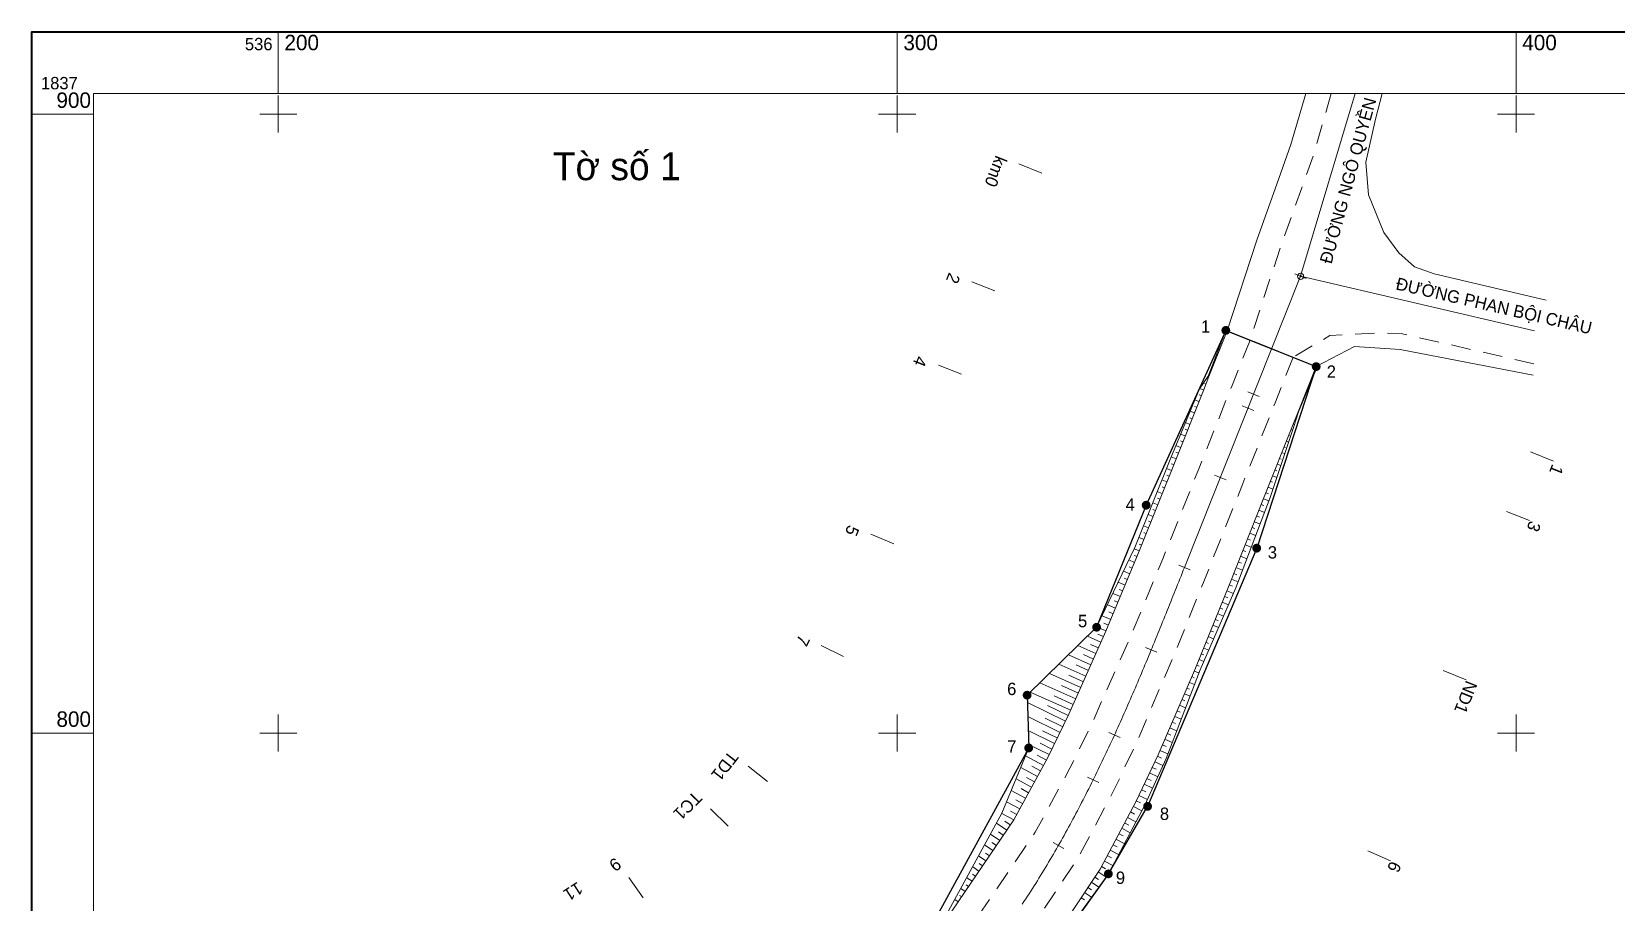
# Model space of a CAD drawing. Header units: metres. Extents: x 536160 to 536557, y 1837637 to 1837913.
# Drawn here: x 536160.2 to 536416.2, y 1837772.7 to 1837913.3 of the extents above; entities that cross this region are included whole.
import ezdxf
from ezdxf.enums import TextEntityAlignment as Align

# ---------------------------------------------------------------- set-up
doc = ezdxf.new("R2010")
doc.units = ezdxf.units.M
doc.header["$MEASUREMENT"] = 0
doc.linetypes.add('DGN Style 2', pattern=[5.262, 3.1572, -2.1048])
for name, color, linetype, lineweight in [('Level 2', 1, 'Continuous', 0), ('Level 3', 1, 'Continuous', 0), ('Level 4', 1, 'Continuous', 0), ('Level 5', 1, 'Continuous', 0), ('Level 62', 1, 'Continuous', 0), ('Level 63', 1, 'Continuous', 0), ('Level 8', 1, 'Continuous', 0), ('Level 9', 1, 'Continuous', 0)]:
    doc.layers.add(name, color=color, linetype=linetype, lineweight=lineweight)
doc.styles.add('Style-CHAR_FAST_FONT', font='CHAR_FAST_FONT.shx')

msp = doc.modelspace()

# ---------------------------------------------------------------- hatches: boundary and pattern name
at = {"layer": 'Level 4', "linetype": 'Continuous', "lineweight": 0}
h = msp.add_hatch(color=7, dxfattribs=at)
edge = h.paths.add_edge_path()
edge.add_arc((536353.1, 1837865.05), 0.719, 90, 450)
h = msp.add_hatch(color=7, dxfattribs=at)
edge = h.paths.add_edge_path()
edge.add_arc((536367.7, 1837859.2), 0.719, 90, 450)
h = msp.add_hatch(color=7, dxfattribs=at)
edge = h.paths.add_edge_path()
edge.add_arc((536340.23, 1837836.81), 0.719, 90, 450)
h = msp.add_hatch(color=7, dxfattribs=at)
edge = h.paths.add_edge_path()
edge.add_arc((536358.09, 1837829.87), 0.719, 90, 450)
h = msp.add_hatch(color=7, dxfattribs=at)
edge = h.paths.add_edge_path()
edge.add_arc((536332.22, 1837817.09), 0.719, 90, 450)
h = msp.add_hatch(color=7, dxfattribs=at)
edge = h.paths.add_edge_path()
edge.add_arc((536320.99, 1837806.12), 0.719, 90, 450)
h = msp.add_hatch(color=7, dxfattribs=at)
edge = h.paths.add_edge_path()
edge.add_arc((536321.25, 1837797.59), 0.719, 90, 450)
h = msp.add_hatch(color=7, dxfattribs=at)
edge = h.paths.add_edge_path()
edge.add_arc((536340.46, 1837788.15), 0.719, 90, 450)
h = msp.add_hatch(color=7, dxfattribs=at)
edge = h.paths.add_edge_path()
edge.add_arc((536334.12, 1837777.25), 0.719, 90, 450)

# ---------------------------------------------------------------- linework, layer by layer
at = {"layer": 'Level 2', "color": 7, "linetype": 'Continuous', "lineweight": 0}
for p, q in [((536323.37, 1837890.47), (536319.65, 1837891.95)), ((536315.78, 1837871.43), (536312.06, 1837872.91)), ((536366.1, 1837873.43), (536364.24, 1837874.17)), ((536365.17, 1837873.8), (536364.89, 1837873.11)), ((536365.17, 1837873.8), (536403, 1837864.97)), ((536352.47, 1837862.87), (536352.28, 1837862.94)), ((536352.84, 1837863.79), (536352.74, 1837863.83)), ((536353.21, 1837864.72), (536353.01, 1837864.8)), ((536361.43, 1837861.73), (536353.31, 1837864.98)), ((536351.36, 1837860.08), (536351.28, 1837860.11)), ((536351.73, 1837861.01), (536351.56, 1837861.07)), ((536352.1, 1837861.94), (536352.01, 1837861.97)), ((536361.43, 1837861.73), (536359.58, 1837862.47)), ((536310.41, 1837857.96), (536306.69, 1837859.44)), ((536350.61, 1837858.22), (536350.55, 1837858.25)), ((536350.99, 1837859.15), (536350.84, 1837859.21)), ((536367.33, 1837858.3), (536367.47, 1837858.24)), ((536349.5, 1837855.43), (536348.87, 1837855.69)), ((536349.87, 1837856.36), (536349.66, 1837856.45)), ((536350.24, 1837857.29), (536350.04, 1837857.38)), ((536358.51, 1837854.39), (536356.65, 1837855.13)), ((536366.22, 1837855.51), (536366.27, 1837855.49)), ((536366.59, 1837856.44), (536366.7, 1837856.4)), ((536366.96, 1837857.37), (536367.03, 1837857.35)), ((536348.39, 1837852.65), (536348.05, 1837852.78)), ((536348.76, 1837853.58), (536348.09, 1837853.85)), ((536349.13, 1837854.51), (536348.8, 1837854.64)), ((536357.6, 1837852.11), (536355.74, 1837852.85)), ((536365.11, 1837852.73), (536365.17, 1837852.71)), ((536365.48, 1837853.66), (536365.52, 1837853.64)), ((536365.85, 1837854.59), (536365.94, 1837854.55)), ((536347.28, 1837849.86), (536346.56, 1837850.15)), ((536347.65, 1837850.79), (536347.3, 1837850.93)), ((536348.02, 1837851.72), (536347.32, 1837852)), ((536364, 1837849.94), (536364.1, 1837849.9)), ((536364.37, 1837850.87), (536364.49, 1837850.82)), ((536364.74, 1837851.8), (536364.77, 1837851.79)), ((536346.54, 1837848), (536345.79, 1837848.3)), ((536346.91, 1837848.93), (536346.54, 1837849.08)), ((536363.26, 1837848.08), (536363.41, 1837848.02)), ((536363.63, 1837849.01), (536363.88, 1837848.91)), ((536345.8, 1837846.15), (536345.03, 1837846.45)), ((536345.43, 1837845.22), (536345.04, 1837845.37)), ((536346.17, 1837847.07), (536345.79, 1837847.23)), ((536362.15, 1837845.3), (536362.61, 1837845.11)), ((536362.52, 1837846.23), (536362.72, 1837846.14)), ((536362.89, 1837847.15), (536363.25, 1837847.01)), ((536402.3, 1837845.44), (536406.02, 1837843.95)), ((536344.32, 1837842.43), (536343.51, 1837842.75)), ((536345.06, 1837844.29), (536344.26, 1837844.61)), ((536344.69, 1837843.36), (536344.29, 1837843.52)), ((536361.04, 1837842.51), (536361.35, 1837842.39)), ((536361.41, 1837843.44), (536361.97, 1837843.21)), ((536361.78, 1837844.37), (536362.03, 1837844.27)), ((536343.58, 1837840.57), (536342.77, 1837840.89)), ((536343.21, 1837839.64), (536342.8, 1837839.8)), ((536343.95, 1837841.5), (536343.55, 1837841.66)), ((536353.14, 1837840.92), (536351.28, 1837841.66)), ((536359.93, 1837839.72), (536360.7, 1837839.41)), ((536360.3, 1837840.65), (536360.66, 1837840.51)), ((536360.67, 1837841.58), (536361.34, 1837841.31)), ((536342.1, 1837836.86), (536341.28, 1837837.18)), ((536342.84, 1837838.71), (536342.03, 1837839.04)), ((536342.47, 1837837.79), (536342.06, 1837837.95)), ((536359.19, 1837837.86), (536360.04, 1837837.52)), ((536359.56, 1837838.79), (536359.97, 1837838.63)), ((536341.36, 1837835), (536340.54, 1837835.33)), ((536341.73, 1837835.93), (536341.32, 1837836.09)), ((536358.08, 1837835.08), (536358.53, 1837834.9)), ((536358.45, 1837836.01), (536359.33, 1837835.65)), ((536358.82, 1837836.94), (536359.25, 1837836.76)), ((536398.47, 1837835.81), (536402.18, 1837834.33)), ((536299.44, 1837830.59), (536295.74, 1837832.12)), ((536340.62, 1837833.14), (536339.79, 1837833.47)), ((536340.25, 1837832.21), (536339.83, 1837832.38)), ((536340.99, 1837834.07), (536340.58, 1837834.23)), ((536356.96, 1837832.29), (536357.92, 1837831.91)), ((536357.33, 1837833.22), (536357.8, 1837833.03)), ((536357.7, 1837834.15), (536358.62, 1837833.78)), ((536339.13, 1837829.43), (536338.3, 1837829.77)), ((536339.88, 1837831.28), (536339.05, 1837831.61)), ((536339.51, 1837830.35), (536339.09, 1837830.52)), ((536355.85, 1837829.5), (536356.35, 1837829.31)), ((536356.22, 1837830.43), (536357.21, 1837830.04)), ((536356.59, 1837831.36), (536357.08, 1837831.17)), ((536338.36, 1837827.58), (536337.43, 1837827.97)), ((536337.98, 1837826.66), (536337.49, 1837826.86)), ((536338.75, 1837828.5), (536338.31, 1837828.69)), ((536347.35, 1837826.39), (536345.49, 1837827.13)), ((536355.11, 1837827.65), (536355.63, 1837827.44)), ((536355.48, 1837828.58), (536356.5, 1837828.17)), ((536336.82, 1837823.89), (536335.7, 1837824.36)), ((536337.59, 1837825.73), (536336.56, 1837826.16)), ((536337.21, 1837824.81), (536336.67, 1837825.04)), ((536354, 1837824.86), (536355.08, 1837824.43)), ((536354.37, 1837825.79), (536354.9, 1837825.58)), ((536354.74, 1837826.72), (536355.79, 1837826.3)), ((536336.06, 1837822.04), (536334.83, 1837822.55)), ((536336.44, 1837822.96), (536335.85, 1837823.21)), ((536352.88, 1837822.08), (536353.41, 1837821.87)), ((536353.26, 1837823), (536354.33, 1837822.57)), ((536353.63, 1837823.93), (536354.18, 1837823.71)), ((536335.29, 1837820.2), (536333.97, 1837820.74)), ((536334.9, 1837819.27), (536334.22, 1837819.56)), ((536335.67, 1837821.12), (536335.04, 1837821.38)), ((536351.76, 1837819.29), (536352.73, 1837818.9)), ((536352.14, 1837820.22), (536352.63, 1837820.02)), ((536352.51, 1837821.15), (536353.53, 1837820.74)), ((536333.75, 1837816.5), (536332.24, 1837817.13)), ((536334.52, 1837818.35), (536333.1, 1837818.94)), ((536334.13, 1837817.43), (536333.4, 1837817.73)), ((536351.01, 1837817.44), (536351.93, 1837817.07)), ((536351.39, 1837818.37), (536351.86, 1837818.18)), ((536291.32, 1837812.37), (536287.73, 1837814.14)), ((536332.12, 1837812.85), (536329.21, 1837814.15)), ((536332.93, 1837814.68), (536330.75, 1837815.65)), ((536332.53, 1837813.76), (536331.25, 1837814.33)), ((536333.34, 1837815.59), (536332.43, 1837816)), ((536349.89, 1837814.66), (536350.31, 1837814.49)), ((536350.27, 1837815.58), (536351.13, 1837815.23)), ((536350.64, 1837816.51), (536351.09, 1837816.33)), ((536331.31, 1837811.02), (536327.67, 1837812.64)), ((536331.71, 1837811.94), (536330.08, 1837812.67)), ((536341.97, 1837813.07), (536340.12, 1837813.83)), ((536348.77, 1837811.87), (536349.54, 1837811.57)), ((536349.14, 1837812.8), (536349.54, 1837812.64)), ((536349.52, 1837813.73), (536350.33, 1837813.4)), ((536329.68, 1837807.37), (536324.59, 1837809.64)), ((536330.49, 1837809.2), (536326.13, 1837811.14)), ((536330.08, 1837808.28), (536327.72, 1837809.33)), ((536330.9, 1837810.11), (536328.9, 1837811)), ((536347.61, 1837809.11), (536348, 1837808.94)), ((536348.01, 1837810.02), (536348.75, 1837809.71)), ((536348.4, 1837810.95), (536348.77, 1837810.8)), ((536388.22, 1837810.1), (536391.93, 1837808.62)), ((536328.05, 1837803.72), (536321.51, 1837806.63)), ((536328.86, 1837805.54), (536323.05, 1837808.13)), ((536329.27, 1837806.46), (536326.55, 1837807.67)), ((536346.42, 1837806.35), (536347.32, 1837805.97)), ((536346.82, 1837807.27), (536347.25, 1837807.09)), ((536347.22, 1837808.19), (536348.03, 1837807.84)), ((536327.19, 1837801.91), (536321.03, 1837804.92)), ((536327.63, 1837802.81), (536324.31, 1837804.43)), ((536328.46, 1837804.63), (536325.37, 1837806)), ((536345.63, 1837804.52), (536346.6, 1837804.1)), ((536346.03, 1837805.43), (536346.49, 1837805.23)), ((536326.31, 1837800.11), (536321.1, 1837802.66)), ((536326.75, 1837801.01), (536323.91, 1837802.4)), ((536344.44, 1837801.76), (536344.98, 1837801.53)), ((536344.84, 1837802.68), (536345.88, 1837802.23)), ((536345.23, 1837803.6), (536345.74, 1837803.38)), ((536325.44, 1837798.31), (536321.17, 1837800.4)), ((536325.87, 1837799.21), (536323.5, 1837800.37)), ((536336.01, 1837799.26), (536334.19, 1837800.09)), ((536343.25, 1837799.01), (536344.45, 1837798.49)), ((536343.65, 1837799.93), (536344.23, 1837799.68)), ((536344.04, 1837800.84), (536345.16, 1837800.36)), ((536323.62, 1837794.75), (536320.73, 1837796.33)), ((536324.56, 1837796.52), (536321.24, 1837798.14)), ((536324.1, 1837795.63), (536322.61, 1837796.44)), ((536325, 1837797.42), (536323.1, 1837798.34)), ((536342.05, 1837796.26), (536342.7, 1837795.95)), ((536342.46, 1837797.17), (536343.73, 1837796.62)), ((536342.86, 1837798.09), (536343.47, 1837797.82)), ((536279.07, 1837792.19), (536275.9, 1837794.63)), ((536322.66, 1837793), (536319.97, 1837794.46)), ((536323.14, 1837793.87), (536321.75, 1837794.63)), ((536340.77, 1837793.55), (536342.09, 1837792.92)), ((536341.2, 1837794.45), (536341.85, 1837794.14)), ((536341.63, 1837795.35), (536342.92, 1837794.74)), ((536321.7, 1837791.24), (536319.21, 1837792.6)), ((536321.22, 1837790.36), (536320.02, 1837791.02)), ((536322.18, 1837792.12), (536320.89, 1837792.83)), ((536332.57, 1837792.01), (536330.77, 1837792.89)), ((536339.91, 1837791.74), (536341.26, 1837791.1)), ((536340.34, 1837792.64), (536341.01, 1837792.33)), ((536319.79, 1837787.73), (536317.68, 1837788.88)), ((536320.75, 1837789.48), (536318.44, 1837790.74)), ((536320.27, 1837788.61), (536319.16, 1837789.21)), ((536338.62, 1837789.03), (536339.32, 1837788.7)), ((536339.05, 1837789.93), (536340.43, 1837789.28)), ((536339.48, 1837790.84), (536340.16, 1837790.51)), ((536272.7, 1837784.93), (536269.86, 1837787.74)), ((536318.83, 1837785.97), (536316.91, 1837787.02)), ((536319.31, 1837786.85), (536318.3, 1837787.4)), ((536337.22, 1837786.38), (536338.58, 1837785.66)), ((536337.69, 1837787.26), (536338.37, 1837786.9)), ((536338.16, 1837788.15), (536339.52, 1837787.43)), ((536316.58, 1837782.66), (536315.09, 1837783.68)), ((536317.71, 1837784.32), (536316.05, 1837785.44)), ((536317.14, 1837783.49), (536316.36, 1837784.03)), ((536318.27, 1837785.15), (536317.4, 1837785.74)), ((536335.81, 1837783.73), (536336.49, 1837783.37)), ((536336.28, 1837784.61), (536337.64, 1837783.89)), ((536336.75, 1837785.5), (536337.43, 1837785.14)), ((536315.46, 1837781.01), (536314.12, 1837781.92)), ((536316.02, 1837781.84), (536315.31, 1837782.32)), ((536326.92, 1837781.35), (536325.18, 1837782.34)), ((536334.41, 1837781.08), (536335.77, 1837780.36)), ((536334.88, 1837781.96), (536335.56, 1837781.6)), ((536335.35, 1837782.85), (536336.7, 1837782.13)), ((536376.04, 1837780.99), (536379.68, 1837779.33)), ((536313.21, 1837777.7), (536312.2, 1837778.39)), ((536314.33, 1837779.36), (536313.16, 1837780.15)), ((536313.77, 1837778.53), (536313.23, 1837778.9)), ((536314.9, 1837780.18), (536314.27, 1837780.61)), ((536333, 1837778.43), (536333.68, 1837778.07)), ((536333.47, 1837779.31), (536334.83, 1837778.59)), ((536333.94, 1837780.2), (536334.62, 1837779.84)), ((536258.97, 1837773.39), (536256.63, 1837776.64)), ((536312.09, 1837776.05), (536311.23, 1837776.63)), ((536312.65, 1837776.87), (536312.18, 1837777.19)), ((536331.39, 1837775.9), (536332.58, 1837775.11)), ((536331.94, 1837776.74), (536332.55, 1837776.33)), ((536332.49, 1837777.57), (536333.75, 1837776.74)), ((536309.84, 1837772.74), (536309.3, 1837773.1)), ((536310.4, 1837773.57), (536310.09, 1837773.77)), ((536310.96, 1837774.39), (536310.27, 1837774.86)), ((536311.52, 1837775.22), (536311.14, 1837775.48)), ((536329.73, 1837773.4), (536330.28, 1837773.04)), ((536330.28, 1837774.24), (536331.41, 1837773.49)), ((536330.83, 1837775.07), (536331.41, 1837774.69))]:
    msp.add_line(p, q, dxfattribs=at)
at = {"layer": 'Level 2', "color": 7, "linetype": 'Continuous', "lineweight": 0, "flags": 128}
for points in [[(536353.1, 1837865.05), (536350.25, 1837857.68), (536348.82, 1837855.61), (536344.21, 1837844.48), (536338.39, 1837829.97), (536332.22, 1837817.09), (536320.99, 1837806.12), (536321.25, 1837797.59), (536316.93, 1837787.05), (536307.65, 1837770.08), (536303.23, 1837764.63), (536303.22, 1837764.62)], [(536353.31, 1837864.97), (536350.38, 1837857.63), (536349.47, 1837855.35), (536345.01, 1837844.16), (536339.22, 1837829.63), (536333.73, 1837816.46), (536327.74, 1837803.03), (536324.34, 1837796.07), (536318.83, 1837785.97), (536307.9, 1837769.89), (536303.43, 1837764.46), (536303.42, 1837764.45)], [(536367.7, 1837859.23), (536364.78, 1837851.89), (536363.87, 1837849.61), (536359.41, 1837838.42), (536353.62, 1837823.89), (536348.21, 1837810.49), (536342.15, 1837796.46), (536338.62, 1837789.02), (536332.78, 1837778.01), (536320.79, 1837759.91), (536315.68, 1837753.71), (536315.68, 1837753.71)], [(536367.86, 1837859.17), (536364.82, 1837851.87), (536364.09, 1837849.52), (536360.25, 1837838.08), (536354.71, 1837823.46), (536348.94, 1837810.19), (536343.44, 1837795.87), (536340, 1837788.34), (536334.12, 1837777.25), (536321.32, 1837759.51), (536316.03, 1837753.4), (536316.03, 1837753.4)]]:
    msp.add_lwpolyline(points, dxfattribs=at)
at = {"layer": 'Level 2', "color": 7, "linetype": 'Continuous', "lineweight": 0}
for radius in [0.5, 0.1, 0.1]:
    msp.add_circle((536365.17, 1837873.8), radius, dxfattribs=at)
at = {"layer": 'Level 3', "color": 7, "linetype": 'Continuous', "lineweight": 0}
for q in [(536374, 1837903.31), (536346.42, 1837826.76)]:
    msp.add_line((536365.17, 1837873.8), q, dxfattribs=at)
at = {"layer": 'Level 3', "color": 7, "linetype": 'Continuous', "lineweight": 0, "flags": 128}
msp.add_lwpolyline([(536346.42, 1837826.76), (536346.23, 1837826.3), (536346.05, 1837825.84), (536345.86, 1837825.37), (536345.68, 1837824.91), (536345.49, 1837824.44), (536345.31, 1837823.98), (536345.12, 1837823.51), (536344.94, 1837823.05), (536344.75, 1837822.58), (536344.56, 1837822.12), (536344.38, 1837821.66), (536344.19, 1837821.19), (536344.01, 1837820.73), (536343.82, 1837820.26), (536343.63, 1837819.8), (536343.45, 1837819.34), (536343.26, 1837818.87), (536343.07, 1837818.41), (536342.88, 1837817.95), (536342.7, 1837817.48), (536342.51, 1837817.02), (536342.32, 1837816.56), (536342.13, 1837816.09), (536341.94, 1837815.63), (536341.75, 1837815.17), (536341.56, 1837814.7), (536341.37, 1837814.24), (536341.18, 1837813.78), (536340.99, 1837813.32), (536340.8, 1837812.85), (536340.61, 1837812.39), (536340.42, 1837811.93), (536340.23, 1837811.47), (536340.04, 1837811.01), (536339.84, 1837810.55), (536339.65, 1837810.09), (536339.45, 1837809.62), (536339.26, 1837809.16), (536339.07, 1837808.7), (536338.87, 1837808.24), (536338.67, 1837807.78), (536338.48, 1837807.32), (536338.28, 1837806.86), (536338.08, 1837806.4), (536337.88, 1837805.95), (536337.69, 1837805.49), (536337.49, 1837805.03), (536337.29, 1837804.57), (536337.09, 1837804.11), (536336.88, 1837803.65), (536336.68, 1837803.2), (536336.48, 1837802.74), (536336.28, 1837802.28), (536336.07, 1837801.83), (536335.87, 1837801.37), (536335.66, 1837800.91), (536335.46, 1837800.46), (536335.25, 1837800), (536335.04, 1837799.55), (536334.83, 1837799.09), (536334.62, 1837798.64), (536334.41, 1837798.19), (536334.2, 1837797.73), (536333.99, 1837797.28), (536333.78, 1837796.83), (536333.57, 1837796.38), (536333.35, 1837795.92), (536333.14, 1837795.47), (536332.92, 1837795.02), (536332.7, 1837794.57), (536332.49, 1837794.12), (536332.27, 1837793.67), (536332.05, 1837793.22), (536331.83, 1837792.77), (536331.61, 1837792.32), (536331.38, 1837791.88), (536331.16, 1837791.43), (536330.94, 1837790.98), (536330.71, 1837790.54), (536330.49, 1837790.09), (536330.26, 1837789.64), (536330.03, 1837789.2), (536329.8, 1837788.76), (536329.57, 1837788.31), (536329.34, 1837787.87), (536329.11, 1837787.43), (536328.87, 1837786.98), (536328.64, 1837786.54), (536328.4, 1837786.1), (536328.16, 1837785.66), (536327.93, 1837785.22), (536327.69, 1837784.78), (536327.45, 1837784.34), (536327.21, 1837783.91), (536326.96, 1837783.47), (536326.72, 1837783.03), (536326.47, 1837782.6), (536326.23, 1837782.16), (536325.98, 1837781.73), (536325.73, 1837781.29), (536325.48, 1837780.86), (536325.23, 1837780.43), (536324.98, 1837780), (536324.72, 1837779.57), (536324.47, 1837779.14), (536324.21, 1837778.71), (536323.95, 1837778.28), (536323.7, 1837777.85), (536323.44, 1837777.42), (536323.17, 1837777), (536322.91, 1837776.57), (536322.65, 1837776.15), (536322.38, 1837775.72), (536322.11, 1837775.3), (536321.85, 1837774.88), (536321.58, 1837774.46), (536321.3, 1837774.04), (536321.03, 1837773.62), (536320.76, 1837773.2), (536320.48, 1837772.78), (536320.21, 1837772.37)], dxfattribs=at)
at = {"layer": 'Level 5', "color": 7, "linetype": 'Continuous', "lineweight": 30}
for p, q in [((536353.1, 1837865.05), (536340.23, 1837836.81)), ((536353.1, 1837865.05), (536367.7, 1837859.2)), ((536367.7, 1837859.2), (536358.09, 1837829.87)), ((536340.23, 1837836.81), (536332.22, 1837817.09)), ((536358.09, 1837829.87), (536340.46, 1837788.15)), ((536332.22, 1837817.09), (536320.99, 1837806.12)), ((536320.99, 1837806.12), (536321.25, 1837797.59)), ((536334.12, 1837777.25), (536289.5, 1837714.63))]:
    msp.add_line(p, q, dxfattribs=at)
at = {"layer": 'Level 5', "color": 1, "linetype": 'Continuous', "lineweight": 30, "flags": 128}
msp.add_lwpolyline([(536321.25, 1837797.59), (536303.23, 1837764.62), (536296.2, 1837761.68), (536282.8, 1837749.04), (536262.19, 1837743.18), (536250.25, 1837755.96)], dxfattribs=at)
at = {"layer": 'Level 5', "color": 7, "linetype": 'Continuous', "lineweight": 30, "flags": 128}
msp.add_lwpolyline([(536334.12, 1837777.25), (536334.12, 1837777.25), (536340.46, 1837788.15)], dxfattribs=at)
at = {"layer": 'Level 5', "color": 7, "linetype": 'Continuous', "lineweight": 30}
for p in [(536353.1, 1837865.05), (536332.22, 1837817.09)]:
    msp.add_point(p, dxfattribs=at)
at = {"layer": 'Level 62', "color": 7, "linetype": 'Continuous', "lineweight": 0, "flags": 128}
msp.add_lwpolyline([(536170.16, 1837647.13), (536170.16, 1837903.31), (536546.87, 1837903.31), (536546.87, 1837647.13), (536170.16, 1837647.13)], dxfattribs=at)
at = {"layer": 'Level 63', "color": 7, "linetype": 'Continuous', "lineweight": 0}
for p, q in [((536200, 1837903.31), (536200, 1837913.31)), ((536300, 1837903.31), (536300, 1837913.31)), ((536400, 1837903.31), (536400, 1837913.31)), ((536200, 1837897), (536200, 1837903)), ((536300, 1837897), (536300, 1837903)), ((536400, 1837897), (536400, 1837903)), ((536160.16, 1837900), (536170.16, 1837900)), ((536197, 1837900), (536203, 1837900)), ((536297, 1837900), (536303, 1837900)), ((536397, 1837900), (536403, 1837900)), ((536200, 1837797), (536200, 1837803)), ((536300, 1837797), (536300, 1837803)), ((536400, 1837797), (536400, 1837803)), ((536160.16, 1837800), (536170.16, 1837800)), ((536197, 1837800), (536203, 1837800)), ((536297, 1837800), (536303, 1837800)), ((536397, 1837800), (536403, 1837800))]:
    msp.add_line(p, q, dxfattribs=at)
at = {"layer": 'Level 63', "color": 7, "linetype": 'Continuous', "lineweight": 40, "flags": 128}
msp.add_lwpolyline([(536160.16, 1837637.13), (536160.16, 1837913.31), (536556.87, 1837913.31), (536556.87, 1837637.13)], close=True, dxfattribs=at)
at = {"layer": 'Level 63', "color": 7, "linetype": 'Continuous', "lineweight": 13, "flags": 128}
msp.add_lwpolyline([(536170.16, 1837647.13), (536170.16, 1837903.31), (536546.87, 1837903.31), (536546.87, 1837647.13)], close=True, dxfattribs=at)
at = {"layer": 'Level 8', "color": 7, "linetype": 'DGN Style 2', "lineweight": 0, "flags": 128}
for points in [[(536370.14, 1837903.31), (536367.34, 1837893.6), (536365.39, 1837888.1), (536361.81, 1837878.17), (536357.02, 1837863.49)], [(536357.02, 1837863.49), (536354.1, 1837856.15), (536353.18, 1837853.86), (536348.73, 1837842.68), (536342.93, 1837828.15), (536337.43, 1837814.94), (536331.38, 1837801.37), (536327.92, 1837794.3), (536322.3, 1837783.99), (536311.06, 1837767.44), (536306.43, 1837761.82), (536306.43, 1837761.82)], [(536402.88, 1837859.63), (536381.66, 1837864.51), (536377.94, 1837864.65), (536369.92, 1837864.22), (536363.99, 1837860.71)], [(536363.99, 1837860.71), (536361.06, 1837853.37), (536360.15, 1837851.09), (536355.69, 1837839.9), (536349.9, 1837825.38), (536344.51, 1837812.02), (536338.51, 1837798.12), (536335.03, 1837790.79), (536329.31, 1837779.99), (536317.63, 1837762.36), (536312.67, 1837756.35), (536312.67, 1837756.34)]]:
    msp.add_lwpolyline(points, dxfattribs=at)
at = {"layer": 'Level 9', "color": 7, "linetype": 'Continuous', "lineweight": 0, "flags": 128}
for points in [[(536366, 1837903.31), (536363.63, 1837895.08), (536361.67, 1837889.58), (536358.09, 1837879.65), (536353.31, 1837864.97)], [(536404.85, 1837869.91), (536386.74, 1837874.17), (536383.57, 1837875.33), (536381.08, 1837877.6), (536378.64, 1837880.87), (536376.14, 1837886.93), (536375.72, 1837892.25), (536377.28, 1837899.18), (536378.37, 1837903.31)], [(536353.1, 1837865.05), (536350.25, 1837857.68), (536348.82, 1837855.61), (536344.21, 1837844.48), (536338.39, 1837829.97), (536332.22, 1837817.09), (536320.99, 1837806.12), (536321.25, 1837797.59), (536316.93, 1837787.05), (536307.65, 1837770.08), (536303.23, 1837764.63), (536303.22, 1837764.62)], [(536402.77, 1837857.84), (536381.29, 1837861.94), (536373.89, 1837862.43), (536367.7, 1837859.2)], [(536367.86, 1837859.17), (536364.82, 1837851.87), (536364.09, 1837849.52), (536360.25, 1837838.08), (536354.71, 1837823.46), (536348.94, 1837810.19), (536343.44, 1837795.87), (536340, 1837788.34), (536334.12, 1837777.25), (536321.32, 1837759.51), (536316.03, 1837753.4), (536316.03, 1837753.4)]]:
    msp.add_lwpolyline(points, dxfattribs=at)

# ---------------------------------------------------------------- texts
at = {"layer": 'Level 2', "color": 7, "linetype": 'Continuous', "lineweight": 0, "style": 'Style-CHAR_FAST_FONT'}
for s, rotation, p in [('%%167%%166%%234NG NG%%164 QUY%%210N', 74.7405, (536368.24, 1837876.21)), ('%%167%%166%%234NG PHAN B%%233I CH%%162U', 346.9972, (536380.89, 1837873.64))]:
    msp.add_text(s, height=2, rotation=rotation, dxfattribs=at).set_placement(p, align=Align.TOP_LEFT)
at = {"layer": 'Level 2', "color": 7, "linetype": 'Continuous', "lineweight": 0, "char_height": 2, "attachment_point": 1, "line_spacing_factor": 0.828316, "style": 'Style-CHAR_FAST_FONT'}
for s, insert, rotation in [('km0\\P', (536317.8, 1837892.7), 248.2651), ('2\\P', (536310.25, 1837873.78), 248.2651), ('4\\P', (536304.9, 1837860.36), 248.2651), ('1\\P', (536407.72, 1837842.82), 248.2651), ('5\\P', (536293.94, 1837832.99), 247.6002), ('3\\P', (536404.08, 1837833.69), 248.2651), ('7\\P', (536286, 1837815.15), 243.7221), ('ND1\\P', (536393.79, 1837807.89), 248.265), ('TD1\\P', (536274.48, 1837796.06), 232.2794), ('TC1\\P', (536268.62, 1837789.34), 225.3099), ('9\\P', (536255.63, 1837778.37), 215.6748), ('6\\P', (536381.55, 1837778.63), 245.4639), ('11\\P', (536249.45, 1837774.36), 212.6692)]:
    msp.add_mtext(s, dxfattribs=dict(at, insert=insert, rotation=rotation))
at = {"layer": 'Level 4', "color": 7, "linetype": 'Continuous', "lineweight": 0, "style": 'Style-CHAR_FAST_FONT'}
for s, p in [('1', (536349.83, 1837865.67)), ('2', (536370.15, 1837858.39)), ('4', (536337.65, 1837836.92)), ('3', (536360.63, 1837829.19)), ('5', (536329.96, 1837818.1)), ('6', (536318.51, 1837807.14)), ('7', (536318.53, 1837797.83)), ('8', (536343.19, 1837786.96)), ('9', (536336.08, 1837776.62))]:
    msp.add_text(s, height=2, dxfattribs=at).set_placement(p, align=Align.MIDDLE_CENTER)
at = {"layer": 'Level 62', "color": 7, "linetype": 'Continuous', "lineweight": 0, "style": 'Style-CHAR_FAST_FONT'}
msp.add_text('T%%234 s%%232 1', height=4.5, dxfattribs=at).set_placement((536254.69, 1837893.82), align=Align.TOP_CENTER)
at = {"layer": 'Level 63', "color": 7, "linetype": 'Continuous', "lineweight": 0, "style": 'Style-CHAR_FAST_FONT'}
msp.add_text('536', height=2, dxfattribs=at).set_placement((536199.07, 1837910.31), align=Align.RIGHT)
for s, height, p in [('200', 2.5, (536201, 1837910.31)), ('300', 2.5, (536301, 1837910.31)), ('400', 2.5, (536401, 1837910.31)), ('1837', 2, (536161.66, 1837904)), ('900', 2.5, (536164.16, 1837901)), ('800', 2.5, (536164.16, 1837801))]:
    msp.add_text(s, height=height, dxfattribs=at).set_placement(p)

doc.saveas('drawing.dxf')
